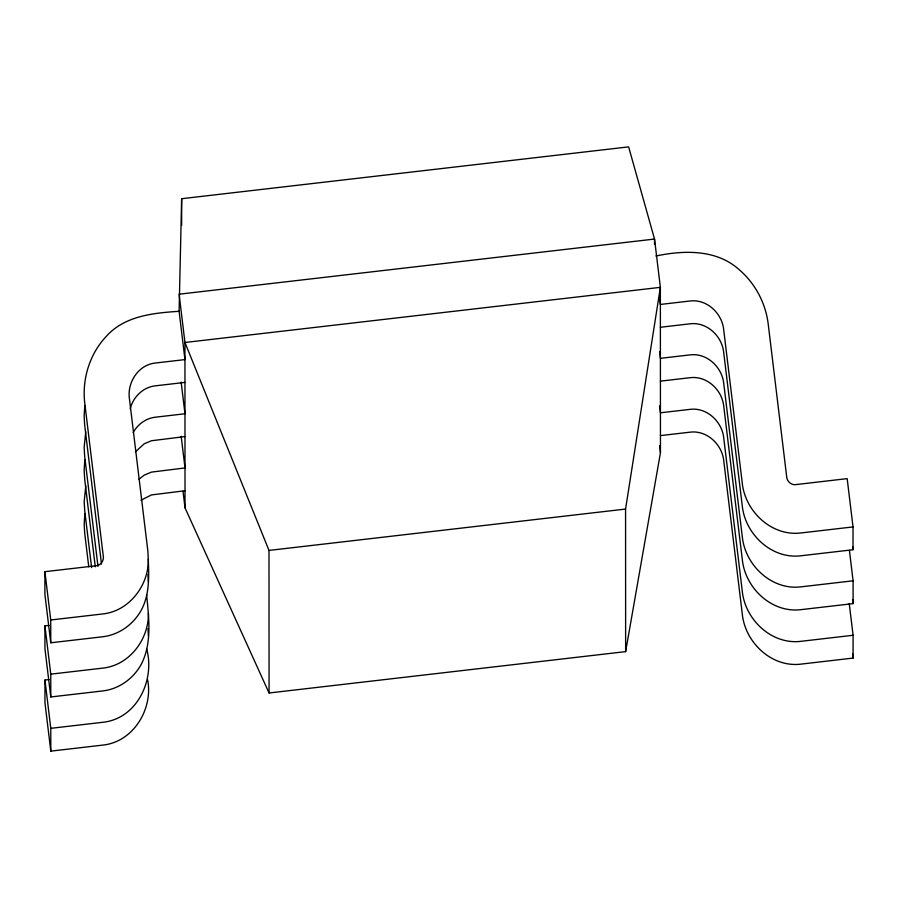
<?xml version="1.0" encoding="UTF-8"?>
<svg xmlns="http://www.w3.org/2000/svg" width="898" height="898" viewBox="0 0 898 898"><rect width="100%" height="100%" fill="white"/><g stroke="black" fill="none" stroke-linecap="round" stroke-linejoin="round"><path stroke-width="1.35" d="M183.024 491.307L185.022 507.864L269.063 692.987L625.637 651.622L660.457 452.715L660.367 287.338L654.53 239.059L628.622 146.868L181.643 198.705L179.106 311.303L184.954 359.593L155.242 363.039C138.404 364.79 127.011 382.503 129.424 398.678L147.923 551.585C148.731 573.193 151.369 597.518 137.529 615.994C129.346 627.242 116.628 635.111 102.754 636.761L50.759 642.788L44.911 594.498L44.9 571.689L95.435 565.83C100.902 565.92 104.482 560.206 103.158 555.166L84.659 402.27C82.1 378.63 89.778 353.958 106.121 336.548C124.395 315.849 153.322 312.987 179.106 311.303M84.771 405.514L84.131 416.077L84.67 425.08L101.496 564.079M84.805 459.686L84.154 470.249L84.693 479.251L95.289 566.818M84.827 513.869L84.188 524.421L84.726 533.423L88.756 566.784M148.372 558.983C148.933 585.081 129.435 611.134 102.742 613.951L50.748 619.979L50.759 642.788M148.394 613.166C148.967 639.253 129.469 665.306 102.765 668.123L50.771 674.151L50.782 696.96L102.776 690.932C119.086 689.047 133.634 678.45 141.368 664.105C152.256 642.744 148.787 617.644 146.61 594.633M625.637 651.622L625.569 509.065L660.367 287.338L184.943 342.486L185.022 507.864M85.748 431.714L84.143 447.44L84.681 456.442L97.972 566.256M85.781 485.885L84.176 501.612L84.715 510.614L91.607 567.603M130.199 408.904C132.994 397.152 143.04 387.184 155.253 385.848L184.966 382.402M133.218 432.544C137.641 424.35 145.947 418.288 155.264 417.211L184.977 413.765L181.138 382.032M135.407 451.885L144.208 443.792L151.436 440.75L184.988 436.574M138.988 479.229L144.219 475.154L151.448 472.112L185.01 467.937L181.172 436.215M140.964 500.231L151.459 494.921L185.022 490.746M655.888 256.009C684.141 250.059 717.019 249.206 739.683 270.118C755.151 283.555 765.343 302.716 768.082 322.999L786.581 475.906C786.513 481.115 791.329 485.829 796.638 484.505L847.173 478.634L853.021 526.924L853.033 549.733L801.038 555.761C771.595 559.476 744.936 534.029 742.219 505.462L723.709 352.555C722.16 336.234 706.928 321.686 690.102 323.808L660.389 327.265M660.457 381.145L690.169 377.699C706.995 375.566 722.228 390.114 723.777 406.435L742.287 559.342C745.003 587.909 771.663 613.356 801.106 609.641L853.1 603.613L853.089 580.804L849.418 550.452M660.445 435.609L690.158 432.163C706.984 430.041 722.216 444.577 723.766 460.91L742.264 613.805C744.992 642.373 771.651 667.831 801.083 664.116L853.089 658.077L853.078 635.268L849.239 603.546M654.53 244.323L654.53 239.059L179.106 294.196L184.943 342.486L268.996 550.418L625.569 509.065M853.021 526.924L801.027 532.952C771.584 536.667 744.925 511.22 742.208 482.653L723.698 329.746C722.149 313.424 706.917 298.877 690.091 300.998L660.378 304.444L659.547 297.552M50.782 696.96L44.934 648.682L44.922 625.861L49.02 625.39M853.089 580.804L801.095 586.832C771.651 590.547 744.992 565.1 742.276 536.533L723.766 383.626C722.216 367.304 706.984 352.757 690.158 354.878L660.445 358.324L659.615 351.432M147.654 679.954C153.255 709.005 133.364 741.939 102.81 745.104L50.804 751.132L44.967 702.853L44.956 680.044L49.053 679.562M50.804 751.132L50.793 728.323L102.799 722.295C137.068 718.726 155.264 679.876 146.632 648.805M853.078 635.268L801.072 641.307C771.64 645.022 744.981 619.564 742.253 590.996L723.754 438.101C722.205 421.768 706.973 407.232 690.147 409.353L660.434 412.799L659.592 405.896M852.696 546.972L853.033 549.733M852.595 599.471L853.1 603.613M852.584 653.946L853.089 658.077M659.615 445.812L660.457 452.715M44.9 571.689L50.748 619.979M44.922 625.861L50.771 674.151M44.956 680.044L50.793 728.323M147.934 574.394L148.383 581.792M147.968 628.566L148.406 635.975M268.996 550.418L269.063 692.987M181.643 198.705L181.654 225.364"/></g></svg>
